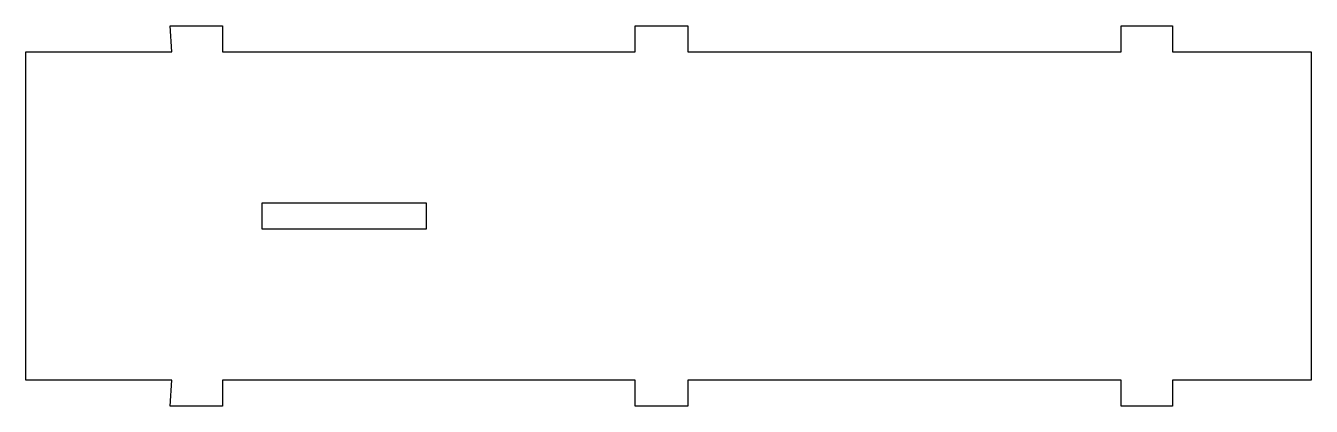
# Model space of a CAD drawing. Header units: millimetres. Extents: x 2944 to 3093, y 800 to 844.
import ezdxf

# ---------------------------------------------------------------- set-up
doc = ezdxf.new("R2010")
doc.units = ezdxf.units.MM

msp = doc.modelspace()

# ---------------------------------------------------------------- linework, layer by layer
at = {"color": 254, "true_color": 0xcad1ee, "extrusion": (-7.42782e-07, -6.11198e-17, -1)}
for p, q in [((2961.08, 840.67, 8.18), (2960.89, 843.71, 8.18)), ((2960.89, 843.71, 8.18), (2967, 843.71, 8.18)), ((2967, 843.71, 8.18), (2967, 840.67, 8.18)), ((3014.92, 840.67, 8.18), (3014.92, 843.71, 8.18)), ((3014.92, 843.71, 8.18), (3021.02, 843.71, 8.18)), ((3021.02, 843.71, 8.18), (3021.02, 840.67, 8.18)), ((3071.36, 840.67, 8.18), (3071.36, 843.71, 8.18)), ((3071.36, 843.71, 8.18), (3077.29, 843.71, 8.18)), ((3077.29, 843.71, 8.18), (3077.29, 840.67, 8.18)), ((2944.13, 802.57, 8.18), (2944.13, 840.67, 8.18)), ((2944.13, 840.67, 8.18), (2961.08, 840.67, 8.18)), ((2967, 840.67, 8.18), (3014.92, 840.67, 8.18)), ((3021.02, 840.67, 8.18), (3071.36, 840.67, 8.18)), ((3077.29, 840.67, 8.18), (3093.42, 840.67, 8.18)), ((3093.42, 840.67, 8.18), (3093.42, 802.57, 8.18)), ((2971.59, 823.14, 8.18), (2990.65, 823.14, 8.18)), ((2971.59, 820.09, 8.18), (2971.59, 823.14, 8.18)), ((2990.65, 823.14, 8.18), (2990.65, 820.09, 8.18)), ((2990.65, 820.09, 8.18), (2971.59, 820.09, 8.18)), ((2961.08, 802.57, 8.18), (2944.13, 802.57, 8.18)), ((2960.89, 799.52, 8.18), (2961.08, 802.57, 8.18)), ((3014.92, 802.57, 8.18), (2967, 802.57, 8.18)), ((2967, 802.57, 8.18), (2967, 799.52, 8.18)), ((3014.92, 799.52, 8.18), (3014.92, 802.57, 8.18)), ((3071.36, 802.57, 8.18), (3021.02, 802.57, 8.18)), ((3021.02, 802.57, 8.18), (3021.02, 799.52, 8.18)), ((3071.36, 799.52, 8.18), (3071.36, 802.57, 8.18)), ((3093.42, 802.57, 8.18), (3077.29, 802.57, 8.18)), ((3077.29, 802.57, 8.18), (3077.29, 799.52, 8.18)), ((2967, 799.52, 8.18), (2960.89, 799.52, 8.18)), ((3021.02, 799.52, 8.18), (3014.92, 799.52, 8.18)), ((3077.29, 799.52, 8.18), (3071.36, 799.52, 8.18))]:
    msp.add_line(p, q, dxfattribs=at)

doc.saveas('drawing.dxf')
